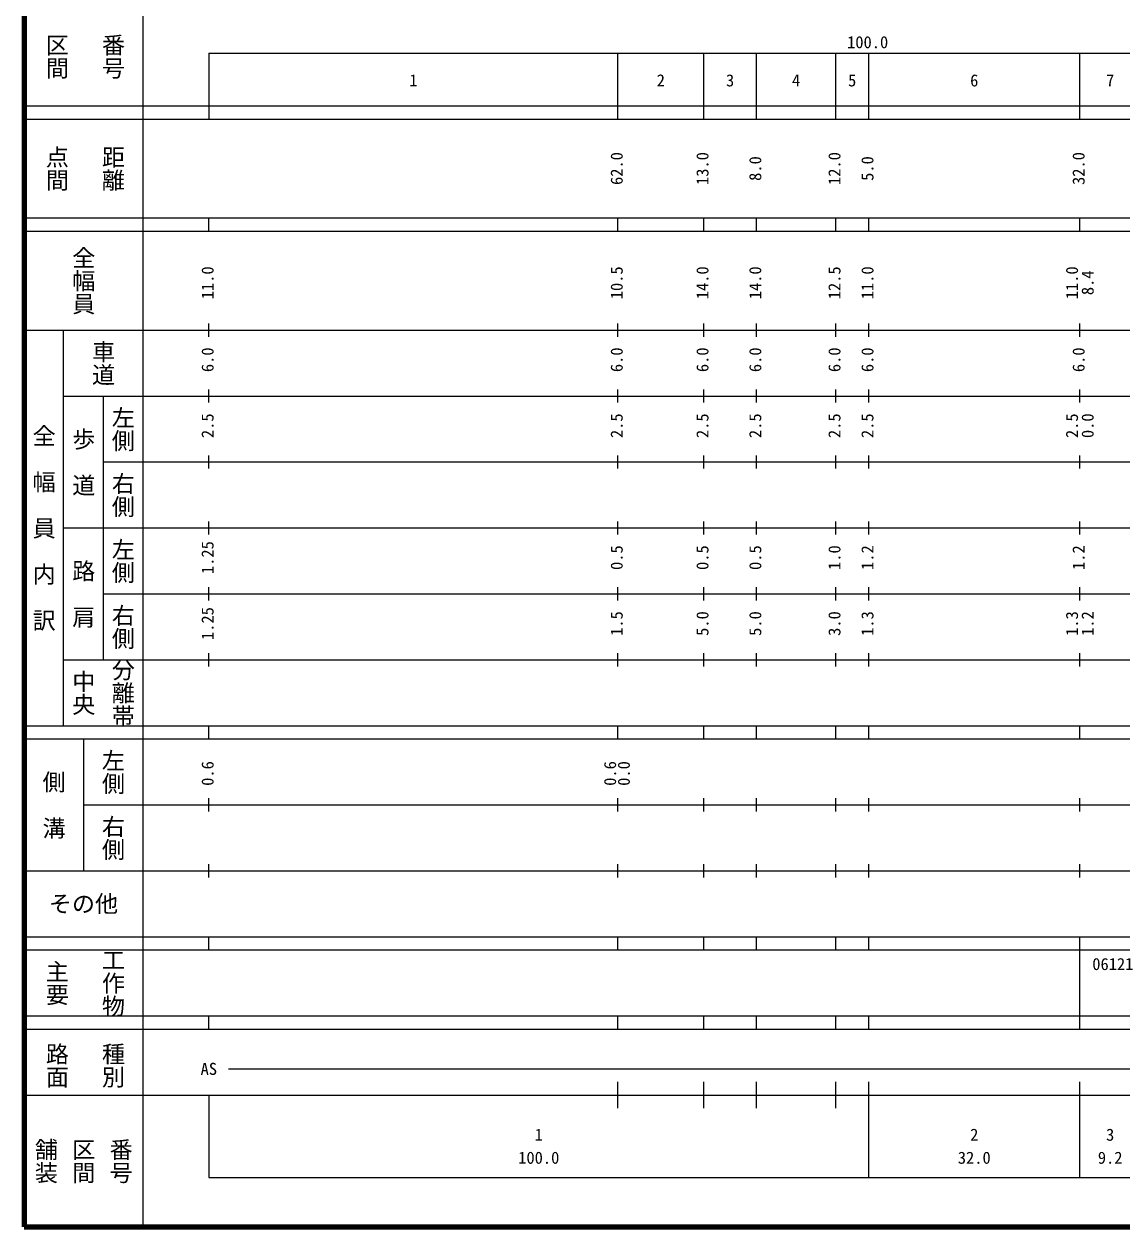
# Model space of a CAD drawing. Units: millimetres on the paper, enlarged 1000 times. Extents: x 40000 to 680000, y 20000 to 380000.
# Drawn here: x 40000 to 206379, y 20000 to 202409 of the extents above; entities that cross this region are included whole.
import ezdxf
from ezdxf.enums import TextEntityAlignment as Align

# ---------------------------------------------------------------- set-up
doc = ezdxf.new("R2010")
doc.units = ezdxf.units.MM
doc.header["$LTSCALE"] = 1000
doc.layers.add('M-TTL', color=2, linetype='Continuous', lineweight=140)
doc.layers.add('M-TTL-BAND', color=7, linetype='Continuous', lineweight=25)
doc.styles.add('@ＭＳ ゴシック', font='')
doc.styles.add('ＭＳ ゴシック', font='')
doc.styles.get('@ＭＳ ゴシック').set_extended_font_data('@MS Gothic')
doc.styles.get('ＭＳ ゴシック').set_extended_font_data('MS Gothic')

msp = doc.modelspace()

# ---------------------------------------------------------------- linework, layer by layer
at = {"layer": 'M-TTL'}
for p, q in [((40000, 380000), (40000, 20000)), ((40000, 20000), (680000, 20000))]:
    msp.add_line(p, q, dxfattribs=at)
at = {"layer": 'M-TTL-BAND'}
for p, q in [((58000, 370000), (58000, 20000)), ((68000, 198000), (579000, 198000)), ((68000, 198000), (68000, 188000)), ((130000, 188000), (130000, 198000)), ((143000, 188000), (143000, 198000)), ((151000, 188000), (151000, 198000)), ((163000, 188000), (163000, 198000)), ((168000, 188000), (168000, 198000)), ((200000, 188000), (200000, 198000)), ((40000, 190000), (579000, 190000)), ((40000, 188000), (579000, 188000)), ((40000, 173000), (579000, 173000)), ((68000, 171000), (68000, 173000)), ((130000, 171000), (130000, 173000)), ((143000, 171000), (143000, 173000)), ((151000, 171000), (151000, 173000)), ((163000, 171000), (163000, 173000)), ((168000, 171000), (168000, 173000)), ((200000, 171000), (200000, 173000)), ((40000, 171000), (579000, 171000)), ((68000, 155000), (68000, 157000)), ((130000, 155000), (130000, 157000)), ((143000, 155000), (143000, 157000)), ((151000, 155000), (151000, 157000)), ((163000, 155000), (163000, 157000)), ((168000, 155000), (168000, 157000)), ((200000, 155000), (200000, 157000)), ((40000, 156000), (579000, 156000)), ((46000, 96000), (46000, 156000)), ((46000, 146000), (579000, 146000)), ((52000, 146000), (52000, 106000)), ((68000, 145000), (68000, 147000)), ((130000, 145000), (130000, 147000)), ((143000, 145000), (143000, 147000)), ((151000, 145000), (151000, 147000)), ((163000, 145000), (163000, 147000)), ((168000, 145000), (168000, 147000)), ((200000, 145000), (200000, 147000)), ((68000, 135000), (68000, 137000)), ((130000, 135000), (130000, 137000)), ((143000, 135000), (143000, 137000)), ((151000, 135000), (151000, 137000)), ((163000, 135000), (163000, 137000)), ((168000, 135000), (168000, 137000)), ((200000, 135000), (200000, 137000)), ((52000, 136000), (579000, 136000)), ((46000, 126000), (579000, 126000)), ((68000, 125000), (68000, 127000)), ((130000, 125000), (130000, 127000)), ((143000, 125000), (143000, 127000)), ((151000, 125000), (151000, 127000)), ((163000, 125000), (163000, 127000)), ((168000, 125000), (168000, 127000)), ((200000, 125000), (200000, 127000)), ((68000, 115000), (68000, 117000)), ((130000, 115000), (130000, 117000)), ((143000, 115000), (143000, 117000)), ((151000, 115000), (151000, 117000)), ((163000, 115000), (163000, 117000)), ((168000, 115000), (168000, 117000)), ((200000, 115000), (200000, 117000)), ((52000, 116000), (579000, 116000)), ((46000, 106000), (579000, 106000)), ((68000, 105000), (68000, 107000)), ((130000, 105000), (130000, 107000)), ((143000, 105000), (143000, 107000)), ((151000, 105000), (151000, 107000)), ((163000, 105000), (163000, 107000)), ((168000, 105000), (168000, 107000)), ((200000, 105000), (200000, 107000)), ((40000, 96000), (579000, 96000)), ((68000, 94000), (68000, 96000)), ((130000, 94000), (130000, 96000)), ((143000, 94000), (143000, 96000)), ((151000, 94000), (151000, 96000)), ((163000, 94000), (163000, 96000)), ((168000, 94000), (168000, 96000)), ((200000, 94000), (200000, 96000)), ((40000, 94000), (579000, 94000)), ((49000, 94000), (49000, 74000)), ((49000, 84000), (579000, 84000)), ((68000, 83000), (68000, 85000)), ((130000, 83000), (130000, 85000)), ((143000, 83000), (143000, 85000)), ((151000, 83000), (151000, 85000)), ((163000, 83000), (163000, 85000)), ((168000, 83000), (168000, 85000)), ((200000, 83000), (200000, 85000)), ((68000, 73000), (68000, 75000)), ((130000, 73000), (130000, 75000)), ((143000, 73000), (143000, 75000)), ((151000, 73000), (151000, 75000)), ((163000, 73000), (163000, 75000)), ((168000, 73000), (168000, 75000)), ((200000, 73000), (200000, 75000)), ((40000, 74000), (579000, 74000)), ((40000, 64000), (579000, 64000)), ((68000, 62000), (68000, 64000)), ((130000, 62000), (130000, 64000)), ((143000, 62000), (143000, 64000)), ((151000, 62000), (151000, 64000)), ((163000, 62000), (163000, 64000)), ((168000, 62000), (168000, 64000)), ((200000, 62000), (200000, 64000)), ((40000, 62000), (579000, 62000)), ((200000, 52000), (200000, 62000)), ((40000, 52000), (579000, 52000)), ((68000, 50000), (68000, 52000)), ((130000, 50000), (130000, 52000)), ((143000, 50000), (143000, 52000)), ((151000, 50000), (151000, 52000)), ((163000, 50000), (163000, 52000)), ((168000, 50000), (168000, 52000)), ((200000, 50000), (200000, 52000)), ((40000, 50000), (579000, 50000)), ((71000, 44000), (565000, 44000)), ((130000, 38000), (130000, 42000)), ((143000, 38000), (143000, 42000)), ((151000, 38000), (151000, 42000)), ((163000, 38000), (163000, 42000)), ((168000, 27500), (168000, 42000)), ((200000, 27500), (200000, 42000)), ((40000, 40000), (579000, 40000)), ((68000, 40000), (68000, 27500)), ((68000, 27500), (579000, 27500))]:
    msp.add_line(p, q, dxfattribs=at)

# ---------------------------------------------------------------- texts
at = {"layer": 'M-TTL-BAND', "style": '@ＭＳ ゴシック'}
for s, p in [('番号', (53500, 197500)), ('区間', (45000, 197500)), ('点間', (45000, 180500)), ('距離', (53500, 180500)), ('全幅員', (49000, 163500)), ('車道', (52000, 151000)), ('左側', (55000, 141000)), ('全\u3000幅\u3000員\u3000内\u3000訳', (43000, 126000)), ('歩\u3000道', (49000, 136000)), ('右側', (55000, 131000)), ('左側', (55000, 121000)), ('路\u3000肩', (49000, 116000)), ('右側', (55000, 111000)), ('分離帯', (55000, 101000)), ('中央', (49000, 101000)), ('左側', (53500, 89000)), ('側\u3000溝', (44500, 84000)), ('右側', (53500, 79000)), ('主要', (45000, 57000)), ('工作物', (53500, 57000)), ('路面', (45000, 44500)), ('種別', (53500, 44500)), ('舗装', (43333, 30000)), ('区間', (49000, 30000)), ('番号', (54667, 30000))]:
    msp.add_text(s, height=2566, rotation=270, dxfattribs=at).set_placement(p, align=Align.MIDDLE_CENTER)
at = {"layer": 'M-TTL-BAND', "style": 'ＭＳ ゴシック'}
for s, p in [('100.0', (167844, 198195)), ('1', (99000, 192405)), ('2', (136500, 192405)), ('3', (147000, 192405)), ('4', (157000, 192405)), ('5', (165500, 192405)), ('6', (184000, 192405)), ('7', (204600, 192405)), ('AS', (68000, 42500)), ('1', (118000, 32523)), ('2', (184000, 32523)), ('3', (204600, 32523)), ('100.0', (118000, 29033)), ('32.0', (184000, 29033)), ('9.2', (204600, 29033))]:
    msp.add_text(s, height=1833, dxfattribs=at).set_placement(p, align=Align.BOTTOM_CENTER)
for s, p in [('62.0', (131271, 180500)), ('13.0', (144271, 180500)), ('12.0', (164271, 180500)), ('32.0', (201271, 180500)), ('8.0', (152271, 180500)), ('5.0', (169271, 180500)), ('11.0', (69271, 163174)), ('10.5', (131271, 163174)), ('14.0', (144271, 163174)), ('14.0', (152271, 163174)), ('12.5', (164271, 163174)), ('11.0', (169271, 163174)), ('11.0', (200271, 163174)), ('8.4', (202641, 163174)), ('6.0', (69271, 151500)), ('6.0', (131271, 151500)), ('6.0', (144271, 151500)), ('6.0', (152271, 151500)), ('6.0', (164271, 151500)), ('6.0', (169271, 151500)), ('6.0', (201271, 151500)), ('2.5', (69271, 141500)), ('2.5', (131271, 141500)), ('2.5', (144271, 141500)), ('2.5', (152271, 141500)), ('2.5', (164271, 141500)), ('2.5', (169271, 141500)), ('2.5', (200271, 141500)), ('0.0', (202641, 141500)), ('1.25', (69271, 121500)), ('0.5', (131271, 121500)), ('0.5', (144271, 121500)), ('0.5', (152271, 121500)), ('1.0', (164271, 121500)), ('1.2', (169271, 121500)), ('1.2', (201271, 121500)), ('1.25', (69271, 111500)), ('1.5', (131271, 111500)), ('5.0', (144271, 111500)), ('5.0', (152271, 111500)), ('3.0', (164271, 111500)), ('1.3', (169271, 111500)), ('1.3', (200271, 111500)), ('1.2', (202641, 111500)), ('0.6', (69271, 88764)), ('0.6', (130271, 88764)), ('0.0', (132355, 88764))]:
    msp.add_text(s, height=1833, rotation=90, dxfattribs=at).set_placement(p, align=Align.BOTTOM_CENTER)
msp.add_text('その他', height=2566, dxfattribs=at).set_placement((49000, 69000), align=Align.MIDDLE_CENTER)
msp.add_text('06121', height=1833, dxfattribs=at).set_placement((201887, 58405), align=Align.BOTTOM_LEFT)

doc.saveas('drawing.dxf')
